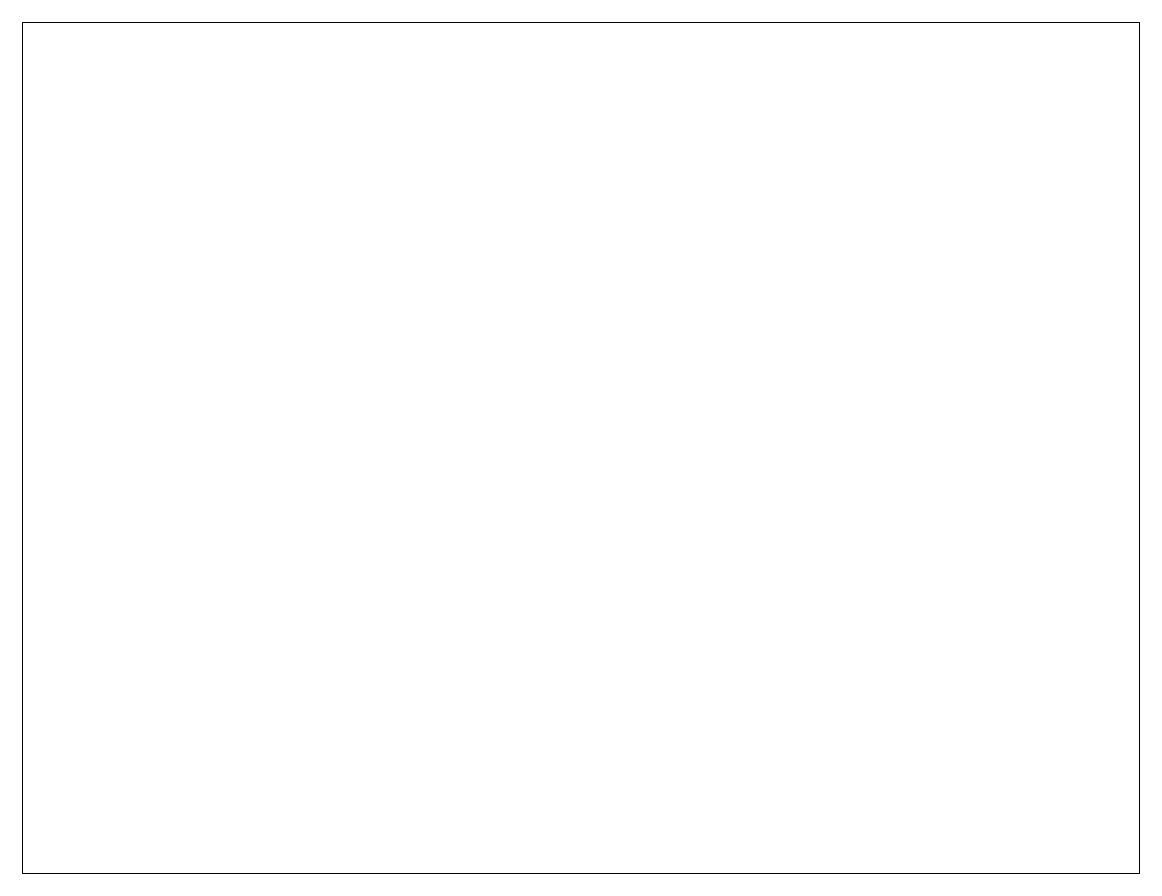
# Paper-space layout 'Layout1' of a CAD drawing. Header units: inches. Extents: x 1.05 to 9.45, y 0.8 to 7.2.
# The model-space entities are those that its viewports show. They can reach past a viewport. Long polylines and large blocks are cut down to what shows.
import ezdxf

# ---------------------------------------------------------------- set-up
doc = ezdxf.new("R2010")
doc.units = ezdxf.units.IN
doc.header["$MEASUREMENT"] = 0
doc.layers.add('Pich', color=2, linetype='Continuous')

msp = doc.modelspace()

# ---------------------------------------------------------------- hatches: boundary and pattern name
at = {"layer": 'Pich'}
h = msp.add_hatch(dxfattribs=at)
h.set_pattern_fill('AR-CONC', color=1)
h.set_pattern_definition([(50, (0.7644, 0), (7.172602, -0.627521), [0.75, -8.25]), (355, (0.7644, 0), (-1.387513, 7.521921), [0.6, -6.6]), (100.45144, (1.362, -0.052), (5.785088, 6.8944), [0.637402, -7.011421]), (46.1842, (0.764, 2), (10.672413, -1.655193), [1.125, -12.375]), (96.63564, (1.654, 1.862), (9.34662, 9.741186), [0.956103, -10.517138]), (351.18416, (0.764, 2), (9.34662, 9.741186), [0.9, -9.9]), (21, (1.7644, 1.5), (5.96907, -4.026189), [0.75, -8.25]), (326, (1.7644, 1.5), (2.433153, 7.2515), [0.6, -6.6]), (71.45144, (2.262, 1.1645), (8.402224, 3.225312), [0.637402, -7.011421]), (37.5, (0.7644, 0), (0.1215986, 3.3289385), [0, -6.52, 0, -6.7, 0, -6.625]), (7.5, (0.7644, 0), (2.6306954, 3.944117), [0, -3.82, 0, -6.37, 0, -2.525]), (327.5, (-1.4656, 0), (5.3382244, -0.2255487), [0, -2.5, 0, -7.8, 0, -10.35]), (317.5, (-2.4656, 0), (5.831862, 1.00105), [0, -3.25, 0, -5.18, 0, -7.35])])
h.paths.add_polyline_path([(1386.63972993, -2346.13970746), (1386.66972993, -2346.13970746), (1386.66972993, -2344.13970746), (1386.63972993, -2344.13970746)])
h.paths.add_polyline_path([(1386.60972993, -2346.13970746), (1386.63972993, -2346.13970746), (1386.63972993, -2344.13970746), (1386.60972993, -2344.13970746)])
h = msp.add_hatch(dxfattribs=at)
h.set_pattern_fill('AR-CONC', color=1)
h.set_pattern_definition([(50, (11.6423, -0.1344), (7.172602, -0.627521), [0.75, -8.25]), (355, (11.642, -0.1344), (-1.387513, 7.521921), [0.6, -6.6]), (100.45144, (12.24, -0.187), (5.785088, 6.8944), [0.637402, -7.011421]), (46.1842, (11.642, 1.866), (10.672413, -1.655193), [1.125, -12.375]), (96.63564, (12.532, 1.728), (9.34662, 9.741186), [0.956103, -10.517138]), (351.18416, (11.642, 1.866), (9.34662, 9.741186), [0.9, -9.9]), (21, (12.6423, 1.3656), (5.96907, -4.026189), [0.75, -8.25]), (326, (12.642, 1.3656), (2.433153, 7.2515), [0.6, -6.6]), (71.45144, (13.14, 1.03), (8.402224, 3.225312), [0.637402, -7.011421]), (37.5, (11.6423, -0.1344), (0.1215986, 3.3289385), [0, -6.52, 0, -6.7, 0, -6.625]), (7.5, (11.6423, -0.1344), (2.6306954, 3.944117), [0, -3.82, 0, -6.37, 0, -2.525]), (327.5, (9.4123, -0.1344), (5.3382244, -0.2255487), [0, -2.5, 0, -7.8, 0, -10.35]), (317.5, (8.4123, -0.1344), (5.831862, 1.00105), [0, -3.25, 0, -5.18, 0, -7.35])])
h.paths.add_polyline_path([(1397.51765301, -2344.27412085), (1397.48765301, -2344.27412085), (1397.48765301, -2346.77412085), (1397.51765301, -2346.77412085)])
h.paths.add_polyline_path([(1397.54765301, -2344.27412085), (1397.51765301, -2344.27412085), (1397.51765301, -2346.77412085), (1397.54765301, -2346.77412085)])
h = msp.add_hatch(dxfattribs=at)
h.set_pattern_fill('AR-CONC', color=1)
h.set_pattern_definition([(50, (22.0756, -0.1344), (7.172602, -0.627521), [0.75, -8.25]), (355, (22.076, -0.1344), (-1.387513, 7.521921), [0.6, -6.6]), (100.45144, (22.6734, -0.187), (5.785088, 6.8944), [0.637402, -7.011421]), (46.1842, (22.076, 1.866), (10.672413, -1.655193), [1.125, -12.375]), (96.63564, (22.965, 1.728), (9.34662, 9.741186), [0.956103, -10.517138]), (351.18416, (22.076, 1.866), (9.34662, 9.741186), [0.9, -9.9]), (21, (23.0756, 1.3656), (5.96907, -4.026189), [0.75, -8.25]), (326, (23.076, 1.3656), (2.433153, 7.2515), [0.6, -6.6]), (71.45144, (23.573, 1.03), (8.402224, 3.225312), [0.637402, -7.011421]), (37.5, (22.0756, -0.1344), (0.1215986, 3.3289385), [0, -6.52, 0, -6.7, 0, -6.625]), (7.5, (22.0756, -0.1344), (2.6306954, 3.944117), [0, -3.82, 0, -6.37, 0, -2.525]), (327.5, (19.8456, -0.1344), (5.3382244, -0.2255487), [0, -2.5, 0, -7.8, 0, -10.35]), (317.5, (18.8456, -0.1344), (5.831862, 1.00105), [0, -3.25, 0, -5.18, 0, -7.35])])
h.paths.add_polyline_path([(1407.95095736, -2345.77412085), (1407.98095736, -2345.77412085), (1407.98095736, -2344.27412085), (1407.95095736, -2344.27412085)])
h.paths.add_polyline_path([(1407.92095736, -2345.77412085), (1407.95095736, -2345.77412085), (1407.95095736, -2344.27412085), (1407.92095736, -2344.27412085)])

psp = doc.layouts.get("Layout1")

# ---------------------------------------------------------------- viewports
at = {"layer": 'Pich'}
psp.add_viewport(center=(5.25, 4), size=(8.4, 6.4), view_center_point=(1335.00395216, -2686.06264054), view_height=1208.6035313462, dxfattribs=at)

doc.saveas('drawing.dxf')
